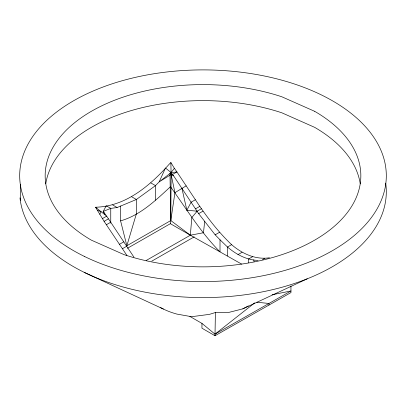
<?xml version="1.0" encoding="UTF-8"?>
<svg xmlns="http://www.w3.org/2000/svg" width="406" height="406" viewBox="0 0 406 406"><rect width="100%" height="100%" fill="white"/><g stroke="black" fill="none" stroke-linecap="round" stroke-linejoin="round"><path stroke-width="0.61" d="M160.634 307.616A61.103 35.276 0 0 0 176.849 314.077L189.82 316.386L201.955 323.399L201.949 328.195L215.002 335.747L290.975 292.564L290.924 285.951M215.002 335.747L215.393 312.529L228.619 312.458L242.793 308.859L307.251 278.805M103.5 212.627L103.195 211.414L110.752 208.39L117.116 207.532L136.375 199.493L155.498 185.613L159.147 181.893L165.486 168.003L171.109 172.58L173.621 175.864L198.651 213.642L215.165 234.82L220.016 239.773L220.006 251.877L241.611 264.103M227.482 255.932L227.487 247.021L220.016 239.773M268.965 305.073L268.965 303.465L256.861 302.231M126.911 255.445L104.098 221.351L95.527 207.238C125.708 206.446 149.926 185.735 169.084 164.334L170.86 162.517L171.119 174.489L174.93 192.662L170.804 220.554L126.855 245.752L120.587 220.869L120.633 206.035M120.587 220.869C140.237 215.241 155.503 200.564 170.144 186.999L170.804 187.151C186.633 209.115 200.813 232.572 220.006 251.877L190.358 235.206L170.804 220.554L169.972 173.463L171.119 174.489L170.804 220.554L170.363 223.686L127.443 248.274M204.685 221.377L203.472 232.739L190.358 235.206L146.119 260.525M126.855 245.752L136.38 213.825L136.375 199.493L131.737 196.814M99.81 214.272L101.104 211.693L97.41 210.338M201.417 208.745L197.164 211.196L186.861 210.222L191.14 202.178L195.403 199.762C205.943 215.87 217.626 231.354 231.598 244.651C241.925 253.583 255.613 260.028 269.513 257.759M104.768 214.109L103.195 211.414L106.265 205.796L110.752 208.39L110.757 223.122M195.403 199.762L176.935 171.946L172.535 174.443L171.119 174.489L159.147 181.893L171.109 172.58L174.367 168.292L170.86 162.517M197.164 211.196L191.805 217.525L190.358 235.206L170.363 223.686M201.955 323.399L215.002 334.138L254.658 302.891M174.93 192.662L186.166 185.857M102.434 218.611L106.676 216.154L133.929 257.135M104.098 221.351L108.336 218.895M195.58 208.806L199.833 206.355M198.651 213.642L203 211.135M231.598 244.651L227.487 247.021C236.114 254.405 246.513 259.997 258.038 260.413M237.946 254.648L242.062 252.278M252.527 256.744L248.416 259.119L248.416 262.682M106.362 224.736L110.62 222.29M119.445 244.316L123.688 241.874M122.404 248.731L126.647 246.285M215.165 234.82L219.514 232.313M262.56 259.561L264.616 258.378M151.839 261.114L194.195 236.876M215.002 334.138L290.975 290.955L272.101 294.771M242.793 308.859L248.381 305.926M215.393 312.529L209.445 314.361L191.805 316.675L189.82 316.386M171.109 172.58L176.935 171.946L174.367 168.292M84.346 272.426L163.451 309.083M171.119 174.489L173.621 175.864M150.839 182.923L155.498 185.613L155.498 200.173M112.629 204.944L117.116 207.532M95.527 207.238L106.676 216.154L103.195 211.414M181.903 188.262L186.861 210.222M253.72 259.83L254.105 261.667M20.3 184.334L20.3 200.356M385.7 183.157A183.304 105.829 0 0 1 215.738 297.329A183.304 105.829 0 0 1 20.001 197.864M45.761 183.837A157.838 91.127 0 0 1 281.916 112.838L314.604 127.322A157.838 91.127 0 0 1 360.239 183.837M314.604 111.295L281.916 96.816A157.838 91.127 0 0 0 77.779 120.257A157.838 91.127 0 0 0 91.396 240.169L124.084 254.648A157.838 91.127 0 0 0 328.221 231.207A157.838 91.127 0 0 0 314.604 111.295M84.346 256.399A183.304 105.829 0 0 0 383.33 194.728A183.304 105.829 0 0 0 141.324 76.069A183.304 105.829 0 0 0 84.346 256.399"/></g></svg>
